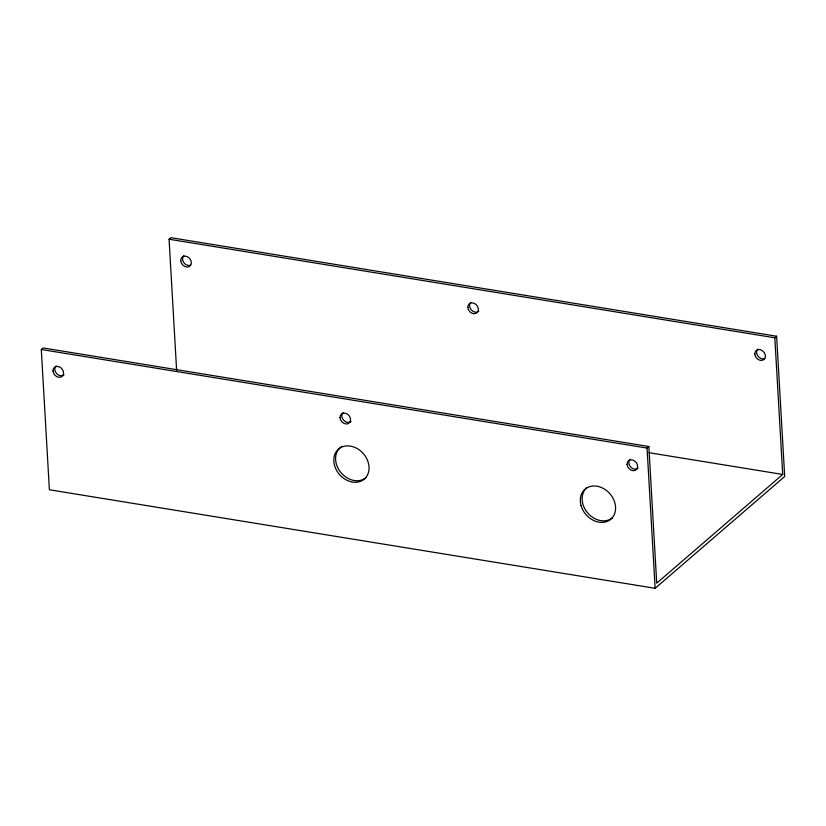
<?xml version="1.0" encoding="UTF-8"?>
<svg xmlns="http://www.w3.org/2000/svg" width="826" height="826" viewBox="0 0 826 826"><rect width="100%" height="100%" fill="white"/><g stroke="black" fill="none" stroke-linecap="round" stroke-linejoin="round"><path stroke-width="1.24" d="M41.3 349.501L43.086 347.952L648.844 446.505L656.722 583.177L782.707 474.444L774.819 337.782L776.616 336.234L784.7 476.499L655.142 588.318L49.384 489.766L41.3 349.501L647.057 448.053L648.844 446.505M176.65 370.791L169.072 239.23L170.858 237.681L776.616 336.234M169.072 239.23L774.819 337.782M649.081 452.71L782.707 474.444M647.057 448.053L655.142 588.318M478.832 311.165A5.937 4.76 49.2 0 1 471.357 309.946A5.937 4.76 49.2 0 1 470.923 302.316M764.814 358.536A5.937 4.76 49.2 0 1 757.907 356.037A5.937 4.76 49.2 0 1 757.948 349.016M190.754 265.146A5.937 4.76 49.2 0 1 183.847 262.647A5.937 4.76 49.2 0 1 183.888 255.626M351.06 421.436A5.937 4.76 49.2 0 1 343.595 420.217A5.937 4.76 49.2 0 1 343.151 412.587M638.095 468.135A5.937 4.76 49.2 0 1 630.62 466.917A5.937 4.76 49.2 0 1 630.176 459.287M64.036 374.736A5.937 4.76 49.2 0 1 56.56 373.528A5.937 4.76 49.2 0 1 56.127 365.897M612.562 517.716A19.783 15.859 49.2 0 1 587.627 512.874A19.783 15.859 49.2 0 1 586.935 487.577M366.032 477.614A19.783 15.859 49.2 0 1 340.312 471.801A19.783 15.859 49.2 0 1 342.036 446.308M340.033 417.698A5.937 4.76 49.2 0 0 348.231 423.655A5.937 4.76 49.2 0 0 347.694 414.311A5.937 4.76 49.2 0 0 340.033 417.698M53.009 370.998A5.937 4.76 49.2 0 0 61.196 376.966A5.937 4.76 49.2 0 0 60.659 367.622A5.937 4.76 49.2 0 0 53.009 370.998M627.068 464.398A5.937 4.76 49.2 0 0 635.256 470.355A5.937 4.76 49.2 0 0 634.719 461.011A5.937 4.76 49.2 0 0 627.068 464.398M581.05 505.512A19.783 15.859 49.2 0 0 610.765 519.265A19.783 15.859 49.2 0 0 602.061 487.805A19.783 15.859 49.2 0 0 581.05 505.512M334.52 465.399A19.783 15.859 49.2 0 0 364.245 479.152A19.783 15.859 49.2 0 0 355.531 447.702A19.783 15.859 49.2 0 0 334.52 465.399M467.805 307.427A5.937 4.76 49.2 0 0 475.993 313.384A5.937 4.76 49.2 0 0 475.456 304.04A5.937 4.76 49.2 0 0 467.805 307.427M180.77 260.727A5.937 4.76 49.2 0 0 188.968 266.695A5.937 4.76 49.2 0 0 188.431 257.351A5.937 4.76 49.2 0 0 180.77 260.727M754.83 354.127A5.937 4.76 49.2 0 0 763.028 360.084A5.937 4.76 49.2 0 0 762.491 350.74A5.937 4.76 49.2 0 0 754.83 354.127"/></g></svg>
